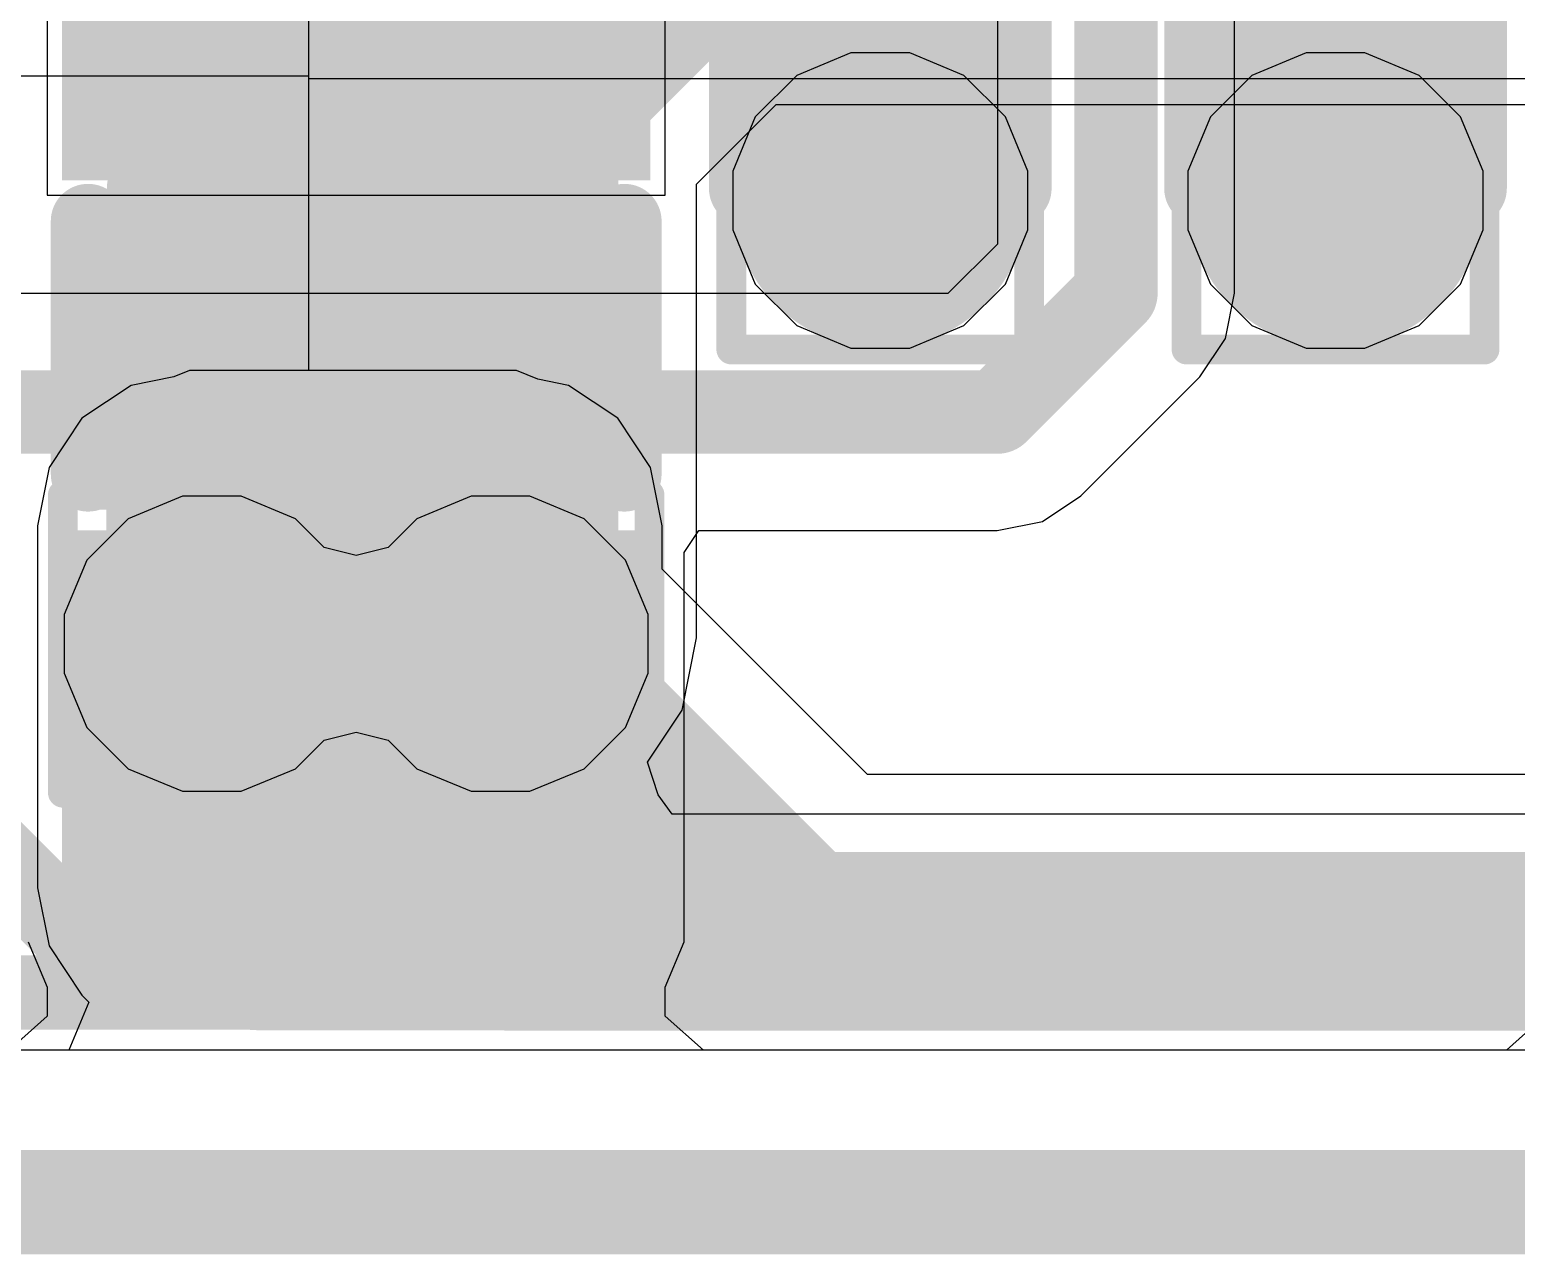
# Model space of a CAD drawing. Header units: inches. Extents: x -6 to 284, y -12 to 154.
# Drawn here: x 20.336 to 22.871, y -11.729 to -9.641 of the extents above; entities that cross this region are included whole.
import ezdxf

# ---------------------------------------------------------------- set-up
doc = ezdxf.new("R2010")
doc.units = ezdxf.units.IN
for name, color, linetype in [('Board Outline', 216, 'Continuous'), ('Bottom Layer', 5, 'Continuous'), ('Bottom Overlay', 54, 'Continuous'), ('Bottom Solder', 6, 'Continuous'), ('Drill Drawing', 1, 'Continuous'), ('GND-1', 16, 'Continuous'), ('GND-2', 90, 'Continuous'), ('GND-3', 216, 'Continuous'), ('GND-4', 54, 'Continuous'), ('PWR-1', 156, 'Continuous'), ('PWR-2', 130, 'Continuous'), ('Signal L1', 76, 'Continuous'), ('Signal L2', 6, 'Continuous'), ('Top Layer', 1, 'Continuous'), ('Top Overlay', 2, 'Continuous'), ('Top Paste', 8, 'Continuous'), ('Top Solder', 216, 'Continuous'), ('Via Holes', 16, 'Continuous')]:
    doc.layers.add(name, color=color, linetype=linetype)

# ---------------------------------------------------------------- blocks, each defined once
blk = doc.blocks.new('IND_0603__1608_M_______52')
at = {"layer": 'Top Layer'}
for points in [[(-1, 0.4), (-0.4, 0.4), (-0.4, -0.4), (-1, -0.4)], [(0.4, 0.4), (1, 0.4), (1, -0.4), (0.4, -0.4)]]:
    blk.add_hatch(color=1, dxfattribs=at).paths.add_polyline_path(points)
at = {"layer": 'Top Paste'}
for points in [[(-1, 0.4), (-0.4, 0.4), (-0.4, -0.4), (-1, -0.4)], [(0.4, 0.4), (1, 0.4), (1, -0.4), (0.4, -0.4)]]:
    blk.add_hatch(color=8, dxfattribs=at).paths.add_polyline_path(points)
at = {"layer": 'Top Solder'}
for points in [[(-1.1016, 0.5016), (-0.2984, 0.5016), (-0.2984, -0.5016), (-1.1016, -0.5016)], [(0.2984, 0.5016), (1.1016, 0.5016), (1.1016, -0.5016), (0.2984, -0.5016)]]:
    blk.add_hatch(color=216, dxfattribs=at).paths.add_polyline_path(points)
at = {"layer": 'Top Overlay'}
for points in [[(-0.2032, 0.4572, 0.127, 0.127, 0), (0.2286, 0.4572, 0.127, 0.127, 0)], [(-0.2032, -0.4572, 0.127, 0.127, 0), (0.2286, -0.4572, 0.127, 0.127, 0)]]:
    blk.add_lwpolyline(points, format="xyseb", dxfattribs=at)
for points in [[(-0.2349, 0.4572, 0.0635, 0.0635, 1), (-0.1714, 0.4572, 0.0635, 0.0635, 1)], [(0.1968, 0.4572, 0.0635, 0.0635, 1), (0.2604, 0.4572, 0.0635, 0.0635, 1)], [(-0.2349, -0.4572, 0.0635, 0.0635, 1), (-0.1714, -0.4572, 0.0635, 0.0635, 1)], [(0.1968, -0.4572, 0.0635, 0.0635, 1), (0.2604, -0.4572, 0.0635, 0.0635, 1)]]:
    blk.add_lwpolyline(points, format="xyseb", close=True, dxfattribs=at)
blk = doc.blocks.new('CAP_0201_70')
at = {"layer": 'Top Layer'}
for points in [[(-0.45, 0.15), (-0.15, 0.15), (-0.15, -0.15), (-0.45, -0.15)], [(0.15, 0.15), (0.45, 0.15), (0.45, -0.15), (0.15, -0.15)]]:
    blk.add_hatch(color=1, dxfattribs=at).paths.add_polyline_path(points)
at = {"layer": 'Top Paste'}
for points in [[(-0.45, 0.15), (-0.15, 0.15), (-0.15, -0.15), (-0.45, -0.15)], [(0.15, 0.15), (0.45, 0.15), (0.45, -0.15), (0.15, -0.15)]]:
    blk.add_hatch(color=8, dxfattribs=at).paths.add_polyline_path(points)
at = {"layer": 'Top Solder'}
for points in [[(-0.505, 0.205), (-0.095, 0.205), (-0.095, -0.205), (-0.505, -0.205)], [(0.095, 0.205), (0.505, 0.205), (0.505, -0.205), (0.095, -0.205)]]:
    blk.add_hatch(color=216, dxfattribs=at).paths.add_polyline_path(points)
at = {"layer": 'Top Overlay'}
for points in [[(-0.5334, 0.2286, 0.127, 0.127, 0), (-0.5334, -0.2286, 0.127, 0.127, 0)], [(-0.5334, 0.2286, 0.127, 0.127, 0), (-0.2032, 0.2286, 0.127, 0.127, 0)], [(0.2032, 0.2286, 0.127, 0.127, 0), (0.5334, 0.2286, 0.127, 0.127, 0)], [(0.5334, 0.2286, 0.127, 0.127, 0), (0.5334, -0.2286, 0.127, 0.127, 0)], [(-0.5334, -0.2286, 0.127, 0.127, 0), (-0.2032, -0.2286, 0.127, 0.127, 0)], [(0.2032, -0.2286, 0.127, 0.127, 0), (0.5334, -0.2286, 0.127, 0.127, 0)]]:
    blk.add_lwpolyline(points, format="xyseb", dxfattribs=at)
for points in [[(-0.5651, 0.2286, 0.0635, 0.0635, 1), (-0.5016, 0.2286, 0.0635, 0.0635, 1)], [(-0.5651, 0.2286, 0.0635, 0.0635, 1), (-0.5016, 0.2286, 0.0635, 0.0635, 1)], [(-0.2349, 0.2286, 0.0635, 0.0635, 1), (-0.1714, 0.2286, 0.0635, 0.0635, 1)], [(0.1714, 0.2286, 0.0635, 0.0635, 1), (0.2349, 0.2286, 0.0635, 0.0635, 1)], [(0.5016, 0.2286, 0.0635, 0.0635, 1), (0.5651, 0.2286, 0.0635, 0.0635, 1)], [(0.5016, 0.2286, 0.0635, 0.0635, 1), (0.5651, 0.2286, 0.0635, 0.0635, 1)], [(-0.5651, -0.2286, 0.0635, 0.0635, 1), (-0.5016, -0.2286, 0.0635, 0.0635, 1)], [(-0.5651, -0.2286, 0.0635, 0.0635, 1), (-0.5016, -0.2286, 0.0635, 0.0635, 1)], [(-0.2349, -0.2286, 0.0635, 0.0635, 1), (-0.1714, -0.2286, 0.0635, 0.0635, 1)], [(0.1714, -0.2286, 0.0635, 0.0635, 1), (0.2349, -0.2286, 0.0635, 0.0635, 1)], [(0.5016, -0.2286, 0.0635, 0.0635, 1), (0.5651, -0.2286, 0.0635, 0.0635, 1)], [(0.5016, -0.2286, 0.0635, 0.0635, 1), (0.5651, -0.2286, 0.0635, 0.0635, 1)]]:
    blk.add_lwpolyline(points, format="xyseb", close=True, dxfattribs=at)
blk = doc.blocks.new('CAP_0201_71')
at = {"layer": 'Top Layer'}
for points in [[(-0.45, 0.15), (-0.15, 0.15), (-0.15, -0.15), (-0.45, -0.15)], [(0.15, 0.15), (0.45, 0.15), (0.45, -0.15), (0.15, -0.15)]]:
    blk.add_hatch(color=1, dxfattribs=at).paths.add_polyline_path(points)
at = {"layer": 'Top Paste'}
for points in [[(-0.45, 0.15), (-0.15, 0.15), (-0.15, -0.15), (-0.45, -0.15)], [(0.15, 0.15), (0.45, 0.15), (0.45, -0.15), (0.15, -0.15)]]:
    blk.add_hatch(color=8, dxfattribs=at).paths.add_polyline_path(points)
at = {"layer": 'Top Solder'}
for points in [[(-0.505, 0.205), (-0.095, 0.205), (-0.095, -0.205), (-0.505, -0.205)], [(0.095, 0.205), (0.505, 0.205), (0.505, -0.205), (0.095, -0.205)]]:
    blk.add_hatch(color=216, dxfattribs=at).paths.add_polyline_path(points)
at = {"layer": 'Top Overlay'}
for points in [[(-0.5334, 0.2286, 0.127, 0.127, 0), (-0.5334, -0.2286, 0.127, 0.127, 0)], [(-0.5334, 0.2286, 0.127, 0.127, 0), (-0.2032, 0.2286, 0.127, 0.127, 0)], [(0.2032, 0.2286, 0.127, 0.127, 0), (0.5334, 0.2286, 0.127, 0.127, 0)], [(0.5334, 0.2286, 0.127, 0.127, 0), (0.5334, -0.2286, 0.127, 0.127, 0)], [(-0.5334, -0.2286, 0.127, 0.127, 0), (-0.2032, -0.2286, 0.127, 0.127, 0)], [(0.2032, -0.2286, 0.127, 0.127, 0), (0.5334, -0.2286, 0.127, 0.127, 0)]]:
    blk.add_lwpolyline(points, format="xyseb", dxfattribs=at)
for points in [[(-0.5651, 0.2286, 0.0635, 0.0635, 1), (-0.5016, 0.2286, 0.0635, 0.0635, 1)], [(-0.5651, 0.2286, 0.0635, 0.0635, 1), (-0.5016, 0.2286, 0.0635, 0.0635, 1)], [(-0.2349, 0.2286, 0.0635, 0.0635, 1), (-0.1714, 0.2286, 0.0635, 0.0635, 1)], [(0.1714, 0.2286, 0.0635, 0.0635, 1), (0.2349, 0.2286, 0.0635, 0.0635, 1)], [(0.5016, 0.2286, 0.0635, 0.0635, 1), (0.5651, 0.2286, 0.0635, 0.0635, 1)], [(0.5016, 0.2286, 0.0635, 0.0635, 1), (0.5651, 0.2286, 0.0635, 0.0635, 1)], [(-0.5651, -0.2286, 0.0635, 0.0635, 1), (-0.5016, -0.2286, 0.0635, 0.0635, 1)], [(-0.5651, -0.2286, 0.0635, 0.0635, 1), (-0.5016, -0.2286, 0.0635, 0.0635, 1)], [(-0.2349, -0.2286, 0.0635, 0.0635, 1), (-0.1714, -0.2286, 0.0635, 0.0635, 1)], [(0.1714, -0.2286, 0.0635, 0.0635, 1), (0.2349, -0.2286, 0.0635, 0.0635, 1)], [(0.5016, -0.2286, 0.0635, 0.0635, 1), (0.5651, -0.2286, 0.0635, 0.0635, 1)], [(0.5016, -0.2286, 0.0635, 0.0635, 1), (0.5651, -0.2286, 0.0635, 0.0635, 1)]]:
    blk.add_lwpolyline(points, format="xyseb", close=True, dxfattribs=at)
blk = doc.blocks.new('0630CDMCCDS_3R3MC_B_238')
at = {"layer": 'Bottom Overlay'}
blk.add_lwpolyline([(3.4999, 3.3, 0.127, 0.127, 0), (-3.4901, 3.3, 0.127, 0.127, 0)], format="xyseb", dxfattribs=at)

msp = doc.modelspace()

# ---------------------------------------------------------------- hatches: boundary and pattern name
at = {"layer": 'Bottom Layer'}
h = msp.add_hatch(color=5, dxfattribs=at)
edge = h.paths.add_edge_path()
edge.add_arc((21.7867, -9.9324), 0.15, 0, 360)
h = msp.add_hatch(color=5, dxfattribs=at)
edge = h.paths.add_edge_path()
edge.add_arc((22.5629, -9.9324), 0.15, 0, 360)
msp.add_hatch(color=5, dxfattribs=at).paths.add_polyline_path([(20.6087, -11.22), (21.1663, -11.22), (21.1663, -10.3596), (20.6087, -10.3596)])
h = msp.add_hatch(color=5, dxfattribs=at)
edge = h.paths.add_edge_path()
edge.add_arc((20.647, -10.6881), 0.15, 0, 360)
h = msp.add_hatch(color=5, dxfattribs=at)
edge = h.paths.add_edge_path()
edge.add_arc((21.1392, -10.6881), 0.15, 0, 360)
at = {"layer": 'Bottom Solder'}
h = msp.add_hatch(color=6, dxfattribs=at)
edge = h.paths.add_edge_path()
edge.add_arc((21.7867, -9.9324), 0.2516, 0, 360)
h = msp.add_hatch(color=6, dxfattribs=at)
edge = h.paths.add_edge_path()
edge.add_arc((22.5629, -9.9324), 0.2516, 0, 360)
h = msp.add_hatch(color=6, dxfattribs=at)
edge = h.paths.add_edge_path()
edge.add_arc((20.647, -10.6881), 0.2516, 0, 360)
h = msp.add_hatch(color=6, dxfattribs=at)
edge = h.paths.add_edge_path()
edge.add_arc((21.1392, -10.6881), 0.2516, 0, 360)
at = {"layer": 'GND-1'}
h = msp.add_hatch(color=16, dxfattribs=at)
edge = h.paths.add_edge_path()
edge.add_arc((21.7867, -9.9324), 0.15, 0, 360)
h = msp.add_hatch(color=16, dxfattribs=at)
edge = h.paths.add_edge_path()
edge.add_arc((22.5629, -9.9324), 0.15, 0, 360)
h = msp.add_hatch(color=16, dxfattribs=at)
edge = h.paths.add_edge_path()
edge.add_arc((20.647, -10.6881), 0.15, 0, 360)
h = msp.add_hatch(color=16, dxfattribs=at)
edge = h.paths.add_edge_path()
edge.add_arc((21.1392, -10.6881), 0.15, 0, 360)
at = {"layer": 'GND-2'}
h = msp.add_hatch(color=90, dxfattribs=at)
edge = h.paths.add_edge_path()
edge.add_arc((21.7867, -9.9324), 0.15, 0, 360)
h = msp.add_hatch(color=90, dxfattribs=at)
edge = h.paths.add_edge_path()
edge.add_arc((22.5629, -9.9324), 0.15, 0, 360)
h = msp.add_hatch(color=90, dxfattribs=at)
edge = h.paths.add_edge_path()
edge.add_arc((20.647, -10.6881), 0.15, 0, 360)
h = msp.add_hatch(color=90, dxfattribs=at)
edge = h.paths.add_edge_path()
edge.add_arc((21.1392, -10.6881), 0.15, 0, 360)
at = {"layer": 'GND-3'}
h = msp.add_hatch(color=216, dxfattribs=at)
edge = h.paths.add_edge_path()
edge.add_arc((21.7867, -9.9324), 0.15, 0, 360)
h = msp.add_hatch(color=216, dxfattribs=at)
edge = h.paths.add_edge_path()
edge.add_arc((22.5629, -9.9324), 0.15, 0, 360)
h = msp.add_hatch(color=216, dxfattribs=at)
edge = h.paths.add_edge_path()
edge.add_arc((20.647, -10.6881), 0.15, 0, 360)
h = msp.add_hatch(color=216, dxfattribs=at)
edge = h.paths.add_edge_path()
edge.add_arc((21.1392, -10.6881), 0.15, 0, 360)
at = {"layer": 'GND-4'}
h = msp.add_hatch(color=54, dxfattribs=at)
edge = h.paths.add_edge_path()
edge.add_arc((21.7867, -9.9324), 0.15, 0, 360)
h = msp.add_hatch(color=54, dxfattribs=at)
edge = h.paths.add_edge_path()
edge.add_arc((22.5629, -9.9324), 0.15, 0, 360)
h = msp.add_hatch(color=54, dxfattribs=at)
edge = h.paths.add_edge_path()
edge.add_arc((20.647, -10.6881), 0.15, 0, 360)
h = msp.add_hatch(color=54, dxfattribs=at)
edge = h.paths.add_edge_path()
edge.add_arc((21.1392, -10.6881), 0.15, 0, 360)
at = {"layer": 'PWR-1'}
h = msp.add_hatch(color=156, dxfattribs=at)
edge = h.paths.add_edge_path()
edge.add_arc((21.7867, -9.9324), 0.15, 0, 360)
h = msp.add_hatch(color=156, dxfattribs=at)
edge = h.paths.add_edge_path()
edge.add_arc((22.5629, -9.9324), 0.15, 0, 360)
h = msp.add_hatch(color=156, dxfattribs=at)
edge = h.paths.add_edge_path()
edge.add_arc((20.647, -10.6881), 0.15, 0, 360)
h = msp.add_hatch(color=156, dxfattribs=at)
edge = h.paths.add_edge_path()
edge.add_arc((21.1392, -10.6881), 0.15, 0, 360)
at = {"layer": 'PWR-2'}
h = msp.add_hatch(color=130, dxfattribs=at)
edge = h.paths.add_edge_path()
edge.add_arc((21.7867, -9.9324), 0.15, 0, 360)
h = msp.add_hatch(color=130, dxfattribs=at)
edge = h.paths.add_edge_path()
edge.add_arc((22.5629, -9.9324), 0.15, 0, 360)
h = msp.add_hatch(color=130, dxfattribs=at)
edge = h.paths.add_edge_path()
edge.add_arc((20.647, -10.6881), 0.15, 0, 360)
h = msp.add_hatch(color=130, dxfattribs=at)
edge = h.paths.add_edge_path()
edge.add_arc((21.1392, -10.6881), 0.15, 0, 360)
at = {"layer": 'Signal L1'}
h = msp.add_hatch(color=76, dxfattribs=at)
edge = h.paths.add_edge_path()
edge.add_arc((21.7867, -9.9324), 0.15, 0, 360)
h = msp.add_hatch(color=76, dxfattribs=at)
edge = h.paths.add_edge_path()
edge.add_arc((22.5629, -9.9324), 0.15, 0, 360)
h = msp.add_hatch(color=76, dxfattribs=at)
edge = h.paths.add_edge_path()
edge.add_arc((20.647, -10.6881), 0.15, 0, 360)
h = msp.add_hatch(color=76, dxfattribs=at)
edge = h.paths.add_edge_path()
edge.add_arc((21.1392, -10.6881), 0.15, 0, 360)
at = {"layer": 'Signal L2'}
h = msp.add_hatch(color=6, dxfattribs=at)
edge = h.paths.add_edge_path()
edge.add_arc((21.7867, -9.9324), 0.15, 0, 360)
h = msp.add_hatch(color=6, dxfattribs=at)
edge = h.paths.add_edge_path()
edge.add_arc((22.5629, -9.9324), 0.15, 0, 360)
h = msp.add_hatch(color=6, dxfattribs=at)
edge = h.paths.add_edge_path()
edge.add_arc((20.647, -10.6881), 0.15, 0, 360)
h = msp.add_hatch(color=6, dxfattribs=at)
edge = h.paths.add_edge_path()
edge.add_arc((21.1392, -10.6881), 0.15, 0, 360)
at = {"layer": 'Top Layer'}
for points in [[(21.9376, -9.5284), (21.6376, -9.5284), (21.6376, -9.9445), (21.9376, -9.9445)], [(22.7138, -9.5284), (22.4138, -9.5284), (22.4138, -9.9445), (22.7138, -9.9445)], [(20.4715, -11.1961), (21.3148, -11.1961), (21.3148, -10.5325), (20.4715, -10.5325)]]:
    msp.add_hatch(color=1, dxfattribs=at).paths.add_polyline_path(points)
h = msp.add_hatch(color=1, dxfattribs=at)
edge = h.paths.add_edge_path()
edge.add_arc((21.7867, -9.9324), 0.15, 0, 360)
h = msp.add_hatch(color=1, dxfattribs=at)
edge = h.paths.add_edge_path()
edge.add_arc((22.5629, -9.9324), 0.15, 0, 360)
h = msp.add_hatch(color=1, dxfattribs=at)
edge = h.paths.add_edge_path()
edge.add_arc((20.647, -10.6881), 0.15, 0, 360)
h = msp.add_hatch(color=1, dxfattribs=at)
edge = h.paths.add_edge_path()
edge.add_arc((21.1392, -10.6881), 0.15, 0, 360)
at = {"layer": 'Top Solder'}
h = msp.add_hatch(color=216, dxfattribs=at)
edge = h.paths.add_edge_path()
edge.add_arc((21.7867, -9.9324), 0.2516, 0, 360)
h = msp.add_hatch(color=216, dxfattribs=at)
edge = h.paths.add_edge_path()
edge.add_arc((22.5629, -9.9324), 0.2516, 0, 360)
h = msp.add_hatch(color=216, dxfattribs=at)
edge = h.paths.add_edge_path()
edge.add_arc((20.647, -10.6881), 0.2516, 0, 360)
h = msp.add_hatch(color=216, dxfattribs=at)
edge = h.paths.add_edge_path()
edge.add_arc((21.1392, -10.6881), 0.2516, 0, 360)
at = {"layer": 'Via Holes'}
h = msp.add_hatch(color=7, dxfattribs=at)
edge = h.paths.add_edge_path()
edge.add_arc((21.7867, -9.9324), 0.075, 0, 360)
h = msp.add_hatch(color=7, dxfattribs=at)
edge = h.paths.add_edge_path()
edge.add_arc((22.5629, -9.9324), 0.075, 0, 360)
h = msp.add_hatch(color=7, dxfattribs=at)
edge = h.paths.add_edge_path()
edge.add_arc((20.647, -10.6881), 0.075, 0, 360)
h = msp.add_hatch(color=7, dxfattribs=at)
edge = h.paths.add_edge_path()
edge.add_arc((21.1392, -10.6881), 0.075, 0, 360)

# ---------------------------------------------------------------- linework, layer by layer
at = {"layer": 'Board Outline'}
msp.add_lwpolyline([(12.0364, -11.6401, 0.1778, 0.1778, 0), (75.4223, -11.6401, 0.1778, 0.1778, 0)], format="xyseb", dxfattribs=at)
at = {"layer": 'Bottom Layer'}
for p, q in [((20.8116, -9.1572), (20.8116, -9.7242)), ((17.4629, -9.72), (20.8116, -9.72)), ((17.4629, -9.72), (20.8116, -9.72)), ((20.8116, -9.72), (20.8116, -10.2221)), ((20.8116, -9.72), (20.8116, -9.7242)), ((20.8116, -9.7242), (23.3952, -9.7242)), ((20.8116, -9.7242), (23.3952, -9.7242)), ((20.582, -10.2331), (20.5096, -10.2476)), ((20.582, -10.2331), (20.5096, -10.2476)), ((20.6087, -10.2221), (20.582, -10.2331)), ((20.6087, -10.2221), (20.582, -10.2331)), ((20.8116, -10.2221), (20.6087, -10.2221)), ((21.1663, -10.2221), (20.6087, -10.2221)), ((21.2026, -10.2371), (21.1663, -10.2221)), ((21.255, -10.2476), (21.2026, -10.2371)), ((20.5096, -10.2476), (20.4255, -10.3037)), ((20.5096, -10.2476), (20.4255, -10.3037)), ((21.339, -10.3037), (21.255, -10.2476)), ((20.4255, -10.3037), (20.3694, -10.3877)), ((20.4255, -10.3037), (20.3694, -10.3877)), ((21.3951, -10.3877), (21.339, -10.3037)), ((20.3694, -10.3877), (20.3497, -10.4868)), ((20.3694, -10.3877), (20.3497, -10.4868)), ((21.4149, -10.4868), (21.3951, -10.3877)), ((20.3497, -10.4868), (20.3497, -11.1041)), ((20.3497, -10.4868), (20.3497, -11.1041)), ((21.4149, -10.5609), (21.4149, -10.4868)), ((21.7647, -10.9108), (21.4149, -10.5609)), ((22.9412, -10.9108), (21.7647, -10.9108)), ((20.3497, -11.1041), (20.3497, -11.1041)), ((20.3497, -11.1041), (20.3694, -11.2033)), ((20.3497, -11.1041), (20.3497, -11.1041)), ((20.3497, -11.1041), (20.3694, -11.2033)), ((20.3694, -11.2033), (20.4255, -11.2873)), ((20.3694, -11.2033), (20.4255, -11.2873)), ((20.4373, -11.299), (20.4033, -11.3812)), ((20.4373, -11.299), (20.4033, -11.3812)), ((20.4255, -11.2873), (20.4373, -11.299)), ((20.4255, -11.2873), (20.4373, -11.299)), ((20.4033, -11.3812), (12.0364, -11.3812)), ((20.4033, -11.3812), (12.0364, -11.3812))]:
    msp.add_line(p, q, dxfattribs=at)
for points in [[(20.6087, -11.1041, 0.254, 0.254, 0), (20.6087, -10.4868, 0.254, 0.254, 0)], [(21.1559, -10.8534, 0.254, 0.254, 0), (21.1559, -10.4868, 0.254, 0.254, 0)], [(21.1392, -10.6881, 0.3048, 0.3048, 0), (21.6467, -11.1956, 0.3048, 0.3048, 0)], [(20.6232, -10.8534, 0.254, 0.254, 0), (21.1051, -10.8534, 0.254, 0.254, 0)], [(21.1559, -10.9861, 0.254, 0.254, 0), (21.3898, -11.22, 0.254, 0.254, 0)], [(20.6087, -11.1041, 0.254, 0.254, 0), (20.7245, -11.22, 0.254, 0.254, 0)], [(21.1363, -11.1757, 0.3048, 0.3048, 0), (21.1562, -11.1956, 0.3048, 0.3048, 0)], [(21.1562, -11.1956, 0.3048, 0.3048, 0), (21.6467, -11.1956, 0.3048, 0.3048, 0)], [(21.6467, -11.1956, 0.3048, 0.3048, 0), (26.4401, -11.1956, 0.3048, 0.3048, 0)], [(20.7245, -11.22, 0.254, 0.254, 0), (21.3898, -11.22, 0.254, 0.254, 0)]]:
    msp.add_lwpolyline(points, format="xyseb", dxfattribs=at)
for points in [[(20.5452, -10.4868, 0.127, 0.127, 1), (20.6722, -10.4868, 0.127, 0.127, 1)], [(21.0924, -10.4868, 0.127, 0.127, 1), (21.2194, -10.4868, 0.127, 0.127, 1)], [(21.063, -10.6881, 0.1524, 0.1524, 1), (21.2154, -10.6881, 0.1524, 0.1524, 1)], [(20.5597, -10.8534, 0.127, 0.127, 1), (20.6867, -10.8534, 0.127, 0.127, 1)], [(21.0416, -10.8534, 0.127, 0.127, 1), (21.1686, -10.8534, 0.127, 0.127, 1)], [(21.0924, -10.8534, 0.127, 0.127, 1), (21.2194, -10.8534, 0.127, 0.127, 1)], [(21.0924, -10.9861, 0.127, 0.127, 1), (21.2194, -10.9861, 0.127, 0.127, 1)], [(20.5452, -11.1041, 0.127, 0.127, 1), (20.6722, -11.1041, 0.127, 0.127, 1)], [(20.5452, -11.1041, 0.127, 0.127, 1), (20.6722, -11.1041, 0.127, 0.127, 1)], [(21.0601, -11.1757, 0.1524, 0.1524, 1), (21.2125, -11.1757, 0.1524, 0.1524, 1)], [(21.08, -11.1956, 0.1524, 0.1524, 1), (21.2324, -11.1956, 0.1524, 0.1524, 1)], [(21.08, -11.1956, 0.1524, 0.1524, 1), (21.2324, -11.1956, 0.1524, 0.1524, 1)], [(21.5705, -11.1956, 0.1524, 0.1524, 1), (21.7229, -11.1956, 0.1524, 0.1524, 1)], [(21.5705, -11.1956, 0.1524, 0.1524, 1), (21.7229, -11.1956, 0.1524, 0.1524, 1)], [(21.5705, -11.1956, 0.1524, 0.1524, 1), (21.7229, -11.1956, 0.1524, 0.1524, 1)], [(20.661, -11.22, 0.127, 0.127, 1), (20.788, -11.22, 0.127, 0.127, 1)], [(20.661, -11.22, 0.127, 0.127, 1), (20.788, -11.22, 0.127, 0.127, 1)], [(21.3263, -11.22, 0.127, 0.127, 1), (21.4533, -11.22, 0.127, 0.127, 1)], [(21.3263, -11.22, 0.127, 0.127, 1), (21.4533, -11.22, 0.127, 0.127, 1)]]:
    msp.add_lwpolyline(points, format="xyseb", close=True, dxfattribs=at)
at = {"layer": 'Drill Drawing'}
for points in [[(21.5327, -9.6784, 0.0508, 0.0508, 0), (22.0407, -9.6784, 0.0508, 0.0508, 0)], [(21.5327, -10.1864, 0.0508, 0.0508, 0), (21.5327, -9.6784, 0.0508, 0.0508, 0)], [(22.0407, -10.1864, 0.0508, 0.0508, 0), (22.0407, -9.6784, 0.0508, 0.0508, 0)], [(22.3089, -9.6784, 0.0508, 0.0508, 0), (22.8169, -9.6784, 0.0508, 0.0508, 0)], [(22.3089, -10.1864, 0.0508, 0.0508, 0), (22.3089, -9.6784, 0.0508, 0.0508, 0)], [(22.8169, -10.1864, 0.0508, 0.0508, 0), (22.8169, -9.6784, 0.0508, 0.0508, 0)], [(21.5327, -10.1864, 0.0508, 0.0508, 0), (22.0407, -10.1864, 0.0508, 0.0508, 0)], [(22.3089, -10.1864, 0.0508, 0.0508, 0), (22.8169, -10.1864, 0.0508, 0.0508, 0)], [(20.393, -10.4341, 0.0508, 0.0508, 0), (20.901, -10.4341, 0.0508, 0.0508, 0)], [(20.393, -10.9421, 0.0508, 0.0508, 0), (20.393, -10.4341, 0.0508, 0.0508, 0)], [(20.8852, -10.4341, 0.0508, 0.0508, 0), (21.3932, -10.4341, 0.0508, 0.0508, 0)], [(20.8852, -10.9421, 0.0508, 0.0508, 0), (20.8852, -10.4341, 0.0508, 0.0508, 0)], [(20.901, -10.9421, 0.0508, 0.0508, 0), (20.901, -10.4341, 0.0508, 0.0508, 0)], [(21.3932, -10.9421, 0.0508, 0.0508, 0), (21.3932, -10.4341, 0.0508, 0.0508, 0)], [(20.393, -10.9421, 0.0508, 0.0508, 0), (20.901, -10.9421, 0.0508, 0.0508, 0)], [(20.8852, -10.9421, 0.0508, 0.0508, 0), (21.3932, -10.9421, 0.0508, 0.0508, 0)]]:
    msp.add_lwpolyline(points, format="xyseb", dxfattribs=at)
for points in [[(21.52, -9.6784, 0.0254, 0.0254, 1), (21.5454, -9.6784, 0.0254, 0.0254, 1)], [(21.52, -9.6784, 0.0254, 0.0254, 1), (21.5454, -9.6784, 0.0254, 0.0254, 1)], [(22.028, -9.6784, 0.0254, 0.0254, 1), (22.0534, -9.6784, 0.0254, 0.0254, 1)], [(22.028, -9.6784, 0.0254, 0.0254, 1), (22.0534, -9.6784, 0.0254, 0.0254, 1)], [(22.2962, -9.6784, 0.0254, 0.0254, 1), (22.3216, -9.6784, 0.0254, 0.0254, 1)], [(22.2962, -9.6784, 0.0254, 0.0254, 1), (22.3216, -9.6784, 0.0254, 0.0254, 1)], [(22.8042, -9.6784, 0.0254, 0.0254, 1), (22.8296, -9.6784, 0.0254, 0.0254, 1)], [(22.8042, -9.6784, 0.0254, 0.0254, 1), (22.8296, -9.6784, 0.0254, 0.0254, 1)], [(21.52, -10.1864, 0.0254, 0.0254, 1), (21.5454, -10.1864, 0.0254, 0.0254, 1)], [(21.52, -10.1864, 0.0254, 0.0254, 1), (21.5454, -10.1864, 0.0254, 0.0254, 1)], [(22.028, -10.1864, 0.0254, 0.0254, 1), (22.0534, -10.1864, 0.0254, 0.0254, 1)], [(22.028, -10.1864, 0.0254, 0.0254, 1), (22.0534, -10.1864, 0.0254, 0.0254, 1)], [(22.2962, -10.1864, 0.0254, 0.0254, 1), (22.3216, -10.1864, 0.0254, 0.0254, 1)], [(22.2962, -10.1864, 0.0254, 0.0254, 1), (22.3216, -10.1864, 0.0254, 0.0254, 1)], [(22.8042, -10.1864, 0.0254, 0.0254, 1), (22.8296, -10.1864, 0.0254, 0.0254, 1)], [(22.8042, -10.1864, 0.0254, 0.0254, 1), (22.8296, -10.1864, 0.0254, 0.0254, 1)], [(20.3803, -10.4341, 0.0254, 0.0254, 1), (20.4057, -10.4341, 0.0254, 0.0254, 1)], [(20.3803, -10.4341, 0.0254, 0.0254, 1), (20.4057, -10.4341, 0.0254, 0.0254, 1)], [(20.8725, -10.4341, 0.0254, 0.0254, 1), (20.8979, -10.4341, 0.0254, 0.0254, 1)], [(20.8725, -10.4341, 0.0254, 0.0254, 1), (20.8979, -10.4341, 0.0254, 0.0254, 1)], [(20.8883, -10.4341, 0.0254, 0.0254, 1), (20.9137, -10.4341, 0.0254, 0.0254, 1)], [(20.8883, -10.4341, 0.0254, 0.0254, 1), (20.9137, -10.4341, 0.0254, 0.0254, 1)], [(21.3805, -10.4341, 0.0254, 0.0254, 1), (21.4059, -10.4341, 0.0254, 0.0254, 1)], [(21.3805, -10.4341, 0.0254, 0.0254, 1), (21.4059, -10.4341, 0.0254, 0.0254, 1)], [(20.3803, -10.9421, 0.0254, 0.0254, 1), (20.4057, -10.9421, 0.0254, 0.0254, 1)], [(20.3803, -10.9421, 0.0254, 0.0254, 1), (20.4057, -10.9421, 0.0254, 0.0254, 1)], [(20.8725, -10.9421, 0.0254, 0.0254, 1), (20.8979, -10.9421, 0.0254, 0.0254, 1)], [(20.8725, -10.9421, 0.0254, 0.0254, 1), (20.8979, -10.9421, 0.0254, 0.0254, 1)], [(20.8883, -10.9421, 0.0254, 0.0254, 1), (20.9137, -10.9421, 0.0254, 0.0254, 1)], [(20.8883, -10.9421, 0.0254, 0.0254, 1), (20.9137, -10.9421, 0.0254, 0.0254, 1)], [(21.3805, -10.9421, 0.0254, 0.0254, 1), (21.4059, -10.9421, 0.0254, 0.0254, 1)], [(21.3805, -10.9421, 0.0254, 0.0254, 1), (21.4059, -10.9421, 0.0254, 0.0254, 1)]]:
    msp.add_lwpolyline(points, format="xyseb", close=True, dxfattribs=at)
at = {"layer": 'GND-1'}
for p, q in [((20.597, -10.4365), (20.5045, -10.4748)), ((20.697, -10.4365), (20.597, -10.4365)), ((20.7895, -10.4748), (20.697, -10.4365)), ((21.0892, -10.4365), (20.9967, -10.4748)), ((21.1893, -10.4365), (21.0892, -10.4365)), ((21.2817, -10.4748), (21.1893, -10.4365)), ((20.5045, -10.4748), (20.4337, -10.5456)), ((20.8387, -10.524), (20.7895, -10.4748)), ((20.9967, -10.4748), (20.9476, -10.524)), ((21.3525, -10.5456), (21.2817, -10.4748)), ((20.8931, -10.5375), (20.8387, -10.524)), ((20.9476, -10.524), (20.8931, -10.5375)), ((20.4337, -10.5456), (20.3954, -10.6381)), ((21.3908, -10.6381), (21.3525, -10.5456)), ((20.3954, -10.6381), (20.3954, -10.7382)), ((21.3908, -10.7382), (21.3908, -10.6381)), ((20.3954, -10.7382), (20.4337, -10.8306)), ((21.3525, -10.8306), (21.3908, -10.7382)), ((20.4337, -10.8306), (20.5045, -10.9014)), ((20.8387, -10.8523), (20.8931, -10.8388)), ((20.8931, -10.8388), (20.9476, -10.8523)), ((21.2817, -10.9014), (21.3525, -10.8306)), ((20.7895, -10.9014), (20.8387, -10.8523)), ((20.9476, -10.8523), (20.9967, -10.9014)), ((20.5045, -10.9014), (20.597, -10.9397)), ((20.697, -10.9397), (20.7895, -10.9014)), ((20.9967, -10.9014), (21.0892, -10.9397)), ((21.1893, -10.9397), (21.2817, -10.9014)), ((20.597, -10.9397), (20.697, -10.9397)), ((21.0892, -10.9397), (21.1893, -10.9397)), ((35.9919, -11.3812), (12.0364, -11.3812))]:
    msp.add_line(p, q, dxfattribs=at)
at = {"layer": 'GND-2'}
for p, q in [((20.597, -10.4365), (20.5045, -10.4748)), ((20.697, -10.4365), (20.597, -10.4365)), ((20.7895, -10.4748), (20.697, -10.4365)), ((21.0892, -10.4365), (20.9967, -10.4748)), ((21.1893, -10.4365), (21.0892, -10.4365)), ((21.2817, -10.4748), (21.1893, -10.4365)), ((20.5045, -10.4748), (20.4337, -10.5456)), ((20.8387, -10.524), (20.7895, -10.4748)), ((20.9967, -10.4748), (20.9476, -10.524)), ((21.3525, -10.5456), (21.2817, -10.4748)), ((20.8931, -10.5375), (20.8387, -10.524)), ((20.9476, -10.524), (20.8931, -10.5375)), ((20.4337, -10.5456), (20.3954, -10.6381)), ((21.3908, -10.6381), (21.3525, -10.5456)), ((20.3954, -10.6381), (20.3954, -10.7382)), ((21.3908, -10.7382), (21.3908, -10.6381)), ((20.3954, -10.7382), (20.4337, -10.8306)), ((21.3525, -10.8306), (21.3908, -10.7382)), ((20.4337, -10.8306), (20.5045, -10.9014)), ((20.8387, -10.8523), (20.8931, -10.8388)), ((20.8931, -10.8388), (20.9476, -10.8523)), ((21.2817, -10.9014), (21.3525, -10.8306)), ((20.7895, -10.9014), (20.8387, -10.8523)), ((20.9476, -10.8523), (20.9967, -10.9014)), ((20.5045, -10.9014), (20.597, -10.9397)), ((20.697, -10.9397), (20.7895, -10.9014)), ((20.9967, -10.9014), (21.0892, -10.9397)), ((21.1893, -10.9397), (21.2817, -10.9014)), ((20.597, -10.9397), (20.697, -10.9397)), ((21.0892, -10.9397), (21.1893, -10.9397)), ((35.9919, -11.3812), (12.0364, -11.3812))]:
    msp.add_line(p, q, dxfattribs=at)
at = {"layer": 'GND-3'}
for p, q in [((20.597, -10.4365), (20.5045, -10.4748)), ((20.697, -10.4365), (20.597, -10.4365)), ((20.7895, -10.4748), (20.697, -10.4365)), ((21.0892, -10.4365), (20.9967, -10.4748)), ((21.1893, -10.4365), (21.0892, -10.4365)), ((21.2817, -10.4748), (21.1893, -10.4365)), ((20.5045, -10.4748), (20.4337, -10.5456)), ((20.8387, -10.524), (20.7895, -10.4748)), ((20.9967, -10.4748), (20.9476, -10.524)), ((21.3525, -10.5456), (21.2817, -10.4748)), ((20.8931, -10.5375), (20.8387, -10.524)), ((20.9476, -10.524), (20.8931, -10.5375)), ((20.4337, -10.5456), (20.3954, -10.6381)), ((21.3908, -10.6381), (21.3525, -10.5456)), ((20.3954, -10.6381), (20.3954, -10.7382)), ((21.3908, -10.7382), (21.3908, -10.6381)), ((20.3954, -10.7382), (20.4337, -10.8306)), ((21.3525, -10.8306), (21.3908, -10.7382)), ((20.4337, -10.8306), (20.5045, -10.9014)), ((20.8387, -10.8523), (20.8931, -10.8388)), ((20.8931, -10.8388), (20.9476, -10.8523)), ((21.2817, -10.9014), (21.3525, -10.8306)), ((20.7895, -10.9014), (20.8387, -10.8523)), ((20.9476, -10.8523), (20.9967, -10.9014)), ((20.5045, -10.9014), (20.597, -10.9397)), ((20.697, -10.9397), (20.7895, -10.9014)), ((20.9967, -10.9014), (21.0892, -10.9397)), ((21.1893, -10.9397), (21.2817, -10.9014)), ((20.597, -10.9397), (20.697, -10.9397)), ((21.0892, -10.9397), (21.1893, -10.9397)), ((35.9919, -11.3812), (12.0364, -11.3812))]:
    msp.add_line(p, q, dxfattribs=at)
at = {"layer": 'GND-4'}
for p, q in [((20.597, -10.4365), (20.5045, -10.4748)), ((20.697, -10.4365), (20.597, -10.4365)), ((20.7895, -10.4748), (20.697, -10.4365)), ((21.0892, -10.4365), (20.9967, -10.4748)), ((21.1893, -10.4365), (21.0892, -10.4365)), ((21.2817, -10.4748), (21.1893, -10.4365)), ((20.5045, -10.4748), (20.4337, -10.5456)), ((20.8387, -10.524), (20.7895, -10.4748)), ((20.9967, -10.4748), (20.9476, -10.524)), ((21.3525, -10.5456), (21.2817, -10.4748)), ((20.8931, -10.5375), (20.8387, -10.524)), ((20.9476, -10.524), (20.8931, -10.5375)), ((20.4337, -10.5456), (20.3954, -10.6381)), ((21.3908, -10.6381), (21.3525, -10.5456)), ((20.3954, -10.6381), (20.3954, -10.7382)), ((21.3908, -10.7382), (21.3908, -10.6381)), ((20.3954, -10.7382), (20.4337, -10.8306)), ((21.3525, -10.8306), (21.3908, -10.7382)), ((20.4337, -10.8306), (20.5045, -10.9014)), ((20.8387, -10.8523), (20.8931, -10.8388)), ((20.8931, -10.8388), (20.9476, -10.8523)), ((21.2817, -10.9014), (21.3525, -10.8306)), ((20.7895, -10.9014), (20.8387, -10.8523)), ((20.9476, -10.8523), (20.9967, -10.9014)), ((20.5045, -10.9014), (20.597, -10.9397)), ((20.697, -10.9397), (20.7895, -10.9014)), ((20.9967, -10.9014), (21.0892, -10.9397)), ((21.1893, -10.9397), (21.2817, -10.9014)), ((20.597, -10.9397), (20.697, -10.9397)), ((21.0892, -10.9397), (21.1893, -10.9397)), ((35.9919, -11.3812), (12.0364, -11.3812))]:
    msp.add_line(p, q, dxfattribs=at)
at = {"layer": 'PWR-1'}
for p, q in [((21.7367, -9.6808), (21.6442, -9.7191)), ((21.8368, -9.6808), (21.7367, -9.6808)), ((21.9293, -9.7191), (21.8368, -9.6808)), ((22.5129, -9.6808), (22.4204, -9.7191)), ((22.6129, -9.6808), (22.5129, -9.6808)), ((22.7054, -9.7191), (22.6129, -9.6808)), ((21.6442, -9.7191), (21.5734, -9.7899)), ((22, -9.7899), (21.9293, -9.7191)), ((22.4204, -9.7191), (22.3496, -9.7899)), ((22.7762, -9.7899), (22.7054, -9.7191)), ((21.5734, -9.7899), (21.5351, -9.8824)), ((22.0383, -9.8824), (22, -9.7899)), ((22.3496, -9.7899), (22.3113, -9.8824)), ((22.8145, -9.8824), (22.7762, -9.7899)), ((21.5351, -9.8824), (21.5351, -9.9825)), ((22.0383, -9.9825), (22.0383, -9.8824)), ((22.3113, -9.8824), (22.3113, -9.9825)), ((22.8145, -9.9825), (22.8145, -9.8824)), ((21.5351, -9.9825), (21.5734, -10.075)), ((22, -10.075), (22.0383, -9.9825)), ((22.3113, -9.9825), (22.3496, -10.075)), ((22.7762, -10.075), (22.8145, -9.9825)), ((21.5734, -10.075), (21.6442, -10.1457)), ((21.9293, -10.1457), (22, -10.075)), ((22.3496, -10.075), (22.4204, -10.1457)), ((22.7054, -10.1457), (22.7762, -10.075)), ((21.6442, -10.1457), (21.7367, -10.184)), ((21.8368, -10.184), (21.9293, -10.1457)), ((22.4204, -10.1457), (22.5129, -10.184)), ((22.6129, -10.184), (22.7054, -10.1457)), ((21.7367, -10.184), (21.8368, -10.184)), ((22.5129, -10.184), (22.6129, -10.184)), ((20.597, -10.4365), (20.5045, -10.4748)), ((20.697, -10.4365), (20.597, -10.4365)), ((20.7895, -10.4748), (20.697, -10.4365)), ((21.0892, -10.4365), (20.9967, -10.4748)), ((21.1893, -10.4365), (21.0892, -10.4365)), ((21.2817, -10.4748), (21.1893, -10.4365)), ((20.5045, -10.4748), (20.4337, -10.5456)), ((20.8387, -10.524), (20.7895, -10.4748)), ((20.9967, -10.4748), (20.9476, -10.524)), ((21.3525, -10.5456), (21.2817, -10.4748)), ((20.8931, -10.5375), (20.8387, -10.524)), ((20.9476, -10.524), (20.8931, -10.5375)), ((20.4337, -10.5456), (20.3954, -10.6381)), ((21.3908, -10.6381), (21.3525, -10.5456)), ((20.3954, -10.6381), (20.3954, -10.7382)), ((21.3908, -10.7382), (21.3908, -10.6381)), ((20.3954, -10.7382), (20.4337, -10.8306)), ((21.3525, -10.8306), (21.3908, -10.7382)), ((20.4337, -10.8306), (20.5045, -10.9014)), ((20.8387, -10.8523), (20.8931, -10.8388)), ((20.8931, -10.8388), (20.9476, -10.8523)), ((21.2817, -10.9014), (21.3525, -10.8306)), ((20.7895, -10.9014), (20.8387, -10.8523)), ((20.9476, -10.8523), (20.9967, -10.9014)), ((20.5045, -10.9014), (20.597, -10.9397)), ((20.697, -10.9397), (20.7895, -10.9014)), ((20.9967, -10.9014), (21.0892, -10.9397)), ((21.1893, -10.9397), (21.2817, -10.9014)), ((20.597, -10.9397), (20.697, -10.9397)), ((21.0892, -10.9397), (21.1893, -10.9397)), ((35.9919, -11.3812), (12.0364, -11.3812))]:
    msp.add_line(p, q, dxfattribs=at)
at = {"layer": 'PWR-2'}
for p, q in [((21.7367, -9.6808), (21.6442, -9.7191)), ((21.8368, -9.6808), (21.7367, -9.6808)), ((21.9293, -9.7191), (21.8368, -9.6808)), ((22.5129, -9.6808), (22.4204, -9.7191)), ((22.6129, -9.6808), (22.5129, -9.6808)), ((22.7054, -9.7191), (22.6129, -9.6808)), ((21.6442, -9.7191), (21.5734, -9.7899)), ((22, -9.7899), (21.9293, -9.7191)), ((22.4204, -9.7191), (22.3496, -9.7899)), ((22.7762, -9.7899), (22.7054, -9.7191)), ((21.5734, -9.7899), (21.5351, -9.8824)), ((22.0383, -9.8824), (22, -9.7899)), ((22.3496, -9.7899), (22.3113, -9.8824)), ((22.8145, -9.8824), (22.7762, -9.7899)), ((21.5351, -9.8824), (21.5351, -9.9825)), ((22.0383, -9.9825), (22.0383, -9.8824)), ((22.3113, -9.8824), (22.3113, -9.9825)), ((22.8145, -9.9825), (22.8145, -9.8824)), ((21.5351, -9.9825), (21.5734, -10.075)), ((22, -10.075), (22.0383, -9.9825)), ((22.3113, -9.9825), (22.3496, -10.075)), ((22.7762, -10.075), (22.8145, -9.9825)), ((21.5734, -10.075), (21.6442, -10.1457)), ((21.9293, -10.1457), (22, -10.075)), ((22.3496, -10.075), (22.4204, -10.1457)), ((22.7054, -10.1457), (22.7762, -10.075)), ((21.6442, -10.1457), (21.7367, -10.184)), ((21.8368, -10.184), (21.9293, -10.1457)), ((22.4204, -10.1457), (22.5129, -10.184)), ((22.6129, -10.184), (22.7054, -10.1457)), ((21.7367, -10.184), (21.8368, -10.184)), ((22.5129, -10.184), (22.6129, -10.184)), ((20.597, -10.4365), (20.5045, -10.4748)), ((20.697, -10.4365), (20.597, -10.4365)), ((20.7895, -10.4748), (20.697, -10.4365)), ((21.0892, -10.4365), (20.9967, -10.4748)), ((21.1893, -10.4365), (21.0892, -10.4365)), ((21.2817, -10.4748), (21.1893, -10.4365)), ((20.5045, -10.4748), (20.4337, -10.5456)), ((20.8387, -10.524), (20.7895, -10.4748)), ((20.9967, -10.4748), (20.9476, -10.524)), ((21.3525, -10.5456), (21.2817, -10.4748)), ((20.8931, -10.5375), (20.8387, -10.524)), ((20.9476, -10.524), (20.8931, -10.5375)), ((20.4337, -10.5456), (20.3954, -10.6381)), ((21.3908, -10.6381), (21.3525, -10.5456)), ((20.3954, -10.6381), (20.3954, -10.7382)), ((21.3908, -10.7382), (21.3908, -10.6381)), ((20.3954, -10.7382), (20.4337, -10.8306)), ((21.3525, -10.8306), (21.3908, -10.7382)), ((20.4337, -10.8306), (20.5045, -10.9014)), ((20.8387, -10.8523), (20.8931, -10.8388)), ((20.8931, -10.8388), (20.9476, -10.8523)), ((21.2817, -10.9014), (21.3525, -10.8306)), ((20.7895, -10.9014), (20.8387, -10.8523)), ((20.9476, -10.8523), (20.9967, -10.9014)), ((20.5045, -10.9014), (20.597, -10.9397)), ((20.697, -10.9397), (20.7895, -10.9014)), ((20.9967, -10.9014), (21.0892, -10.9397)), ((21.1893, -10.9397), (21.2817, -10.9014)), ((20.597, -10.9397), (20.697, -10.9397)), ((21.0892, -10.9397), (21.1893, -10.9397)), ((35.9919, -11.3812), (12.0364, -11.3812))]:
    msp.add_line(p, q, dxfattribs=at)
at = {"layer": 'Signal L1'}
for p, q in [((21.4734, -9.9047), (21.6093, -9.7688)), ((21.6093, -9.7688), (28.0447, -9.7688)), ((21.4734, -10.6777), (21.4734, -9.9047)), ((21.4488, -10.8015), (21.4734, -10.6777)), ((21.3897, -10.8899), (21.4488, -10.8015)), ((21.4078, -10.9459), (21.3897, -10.8899)), ((21.4321, -10.9788), (21.4078, -10.9459)), ((23.0188, -10.9788), (21.4321, -10.9788))]:
    msp.add_line(p, q, dxfattribs=at)
for points in [[(21.0093, -9.575, 0.381, 0.381, 0), (21.1392, -9.4451, 0.381, 0.381, 0)], [(21.1392, -9.7811, 0.381, 0.381, 0), (21.4752, -9.4451, 0.381, 0.381, 0)], [(21.1497, -10.6777, 0.381, 0.381, 0), (21.1497, -9.4451, 0.381, 0.381, 0)], [(20.7632, -9.8211, 0.381, 0.381, 0), (21.0093, -9.575, 0.381, 0.381, 0)], [(20.6578, -9.9236, 0.381, 0.381, 0), (20.7604, -9.8211, 0.381, 0.381, 0)], [(20.6578, -10.6773, 0.381, 0.381, 0), (20.6578, -9.9236, 0.381, 0.381, 0)], [(20.8931, -10.6881, 0.381, 0.381, 0), (20.8931, -9.951, 0.381, 0.381, 0)], [(21.1392, -10.6881, 0.381, 0.381, 0), (21.1497, -10.6777, 0.381, 0.381, 0)], [(20.647, -10.6881, 0.381, 0.381, 0), (20.8931, -10.6881, 0.381, 0.381, 0)], [(20.8931, -10.6881, 0.381, 0.381, 0), (21.1392, -10.6881, 0.381, 0.381, 0)], [(20.1934, -10.9641, 0.1422, 0.1422, 0), (20.41, -11.1808, 0.1422, 0.1422, 0)], [(20.41, -11.1808, 0.1422, 0.1422, 0), (31.1257, -11.1808, 0.1422, 0.1422, 0)]]:
    msp.add_lwpolyline(points, format="xyseb", dxfattribs=at)
for points in [[(20.9141, -9.575, 0.1905, 0.1905, 1), (21.1046, -9.575, 0.1905, 0.1905, 1)], [(20.9141, -9.575, 0.1905, 0.1905, 1), (21.1046, -9.575, 0.1905, 0.1905, 1)], [(21.044, -9.7811, 0.1905, 0.1905, 1), (21.2345, -9.7811, 0.1905, 0.1905, 1)], [(20.6651, -9.8211, 0.1905, 0.1905, 1), (20.8556, -9.8211, 0.1905, 0.1905, 1)], [(20.668, -9.8211, 0.1905, 0.1905, 1), (20.8585, -9.8211, 0.1905, 0.1905, 1)], [(20.5626, -9.9236, 0.1905, 0.1905, 1), (20.7531, -9.9236, 0.1905, 0.1905, 1)], [(20.5626, -9.9236, 0.1905, 0.1905, 1), (20.7531, -9.9236, 0.1905, 0.1905, 1)], [(20.7979, -9.951, 0.1905, 0.1905, 1), (20.9884, -9.951, 0.1905, 0.1905, 1)], [(20.5626, -10.6773, 0.1905, 0.1905, 1), (20.7531, -10.6773, 0.1905, 0.1905, 1)], [(21.0544, -10.6777, 0.1905, 0.1905, 1), (21.2449, -10.6777, 0.1905, 0.1905, 1)], [(21.0544, -10.6777, 0.1905, 0.1905, 1), (21.2449, -10.6777, 0.1905, 0.1905, 1)], [(20.5517, -10.6881, 0.1905, 0.1905, 1), (20.7422, -10.6881, 0.1905, 0.1905, 1)], [(20.7979, -10.6881, 0.1905, 0.1905, 1), (20.9884, -10.6881, 0.1905, 0.1905, 1)], [(20.7979, -10.6881, 0.1905, 0.1905, 1), (20.9884, -10.6881, 0.1905, 0.1905, 1)], [(20.7979, -10.6881, 0.1905, 0.1905, 1), (20.9884, -10.6881, 0.1905, 0.1905, 1)], [(21.044, -10.6881, 0.1905, 0.1905, 1), (21.2345, -10.6881, 0.1905, 0.1905, 1)], [(21.044, -10.6881, 0.1905, 0.1905, 1), (21.2345, -10.6881, 0.1905, 0.1905, 1)], [(20.3744, -11.1808, 0.0711, 0.0711, 1), (20.4456, -11.1808, 0.0711, 0.0711, 1)], [(20.3744, -11.1808, 0.0711, 0.0711, 1), (20.4456, -11.1808, 0.0711, 0.0711, 1)]]:
    msp.add_lwpolyline(points, format="xyseb", close=True, dxfattribs=at)
at = {"layer": 'Signal L2'}
for p, q in [((20.597, -10.4365), (20.5045, -10.4748)), ((20.697, -10.4365), (20.597, -10.4365)), ((20.7895, -10.4748), (20.697, -10.4365)), ((21.0892, -10.4365), (20.9967, -10.4748)), ((21.1893, -10.4365), (21.0892, -10.4365)), ((21.2817, -10.4748), (21.1893, -10.4365)), ((20.5045, -10.4748), (20.4337, -10.5456)), ((20.8387, -10.524), (20.7895, -10.4748)), ((20.9967, -10.4748), (20.9476, -10.524)), ((21.3525, -10.5456), (21.2817, -10.4748)), ((20.8931, -10.5375), (20.8387, -10.524)), ((20.9476, -10.524), (20.8931, -10.5375)), ((20.4337, -10.5456), (20.3954, -10.6381)), ((21.3908, -10.6381), (21.3525, -10.5456)), ((20.3954, -10.6381), (20.3954, -10.7382)), ((21.3908, -10.7382), (21.3908, -10.6381)), ((20.3954, -10.7382), (20.4337, -10.8306)), ((21.3525, -10.8306), (21.3908, -10.7382)), ((20.4337, -10.8306), (20.5045, -10.9014)), ((20.8387, -10.8523), (20.8931, -10.8388)), ((20.8931, -10.8388), (20.9476, -10.8523)), ((21.2817, -10.9014), (21.3525, -10.8306)), ((20.7895, -10.9014), (20.8387, -10.8523)), ((20.9476, -10.8523), (20.9967, -10.9014)), ((20.5045, -10.9014), (20.597, -10.9397)), ((20.697, -10.9397), (20.7895, -10.9014)), ((20.9967, -10.9014), (21.0892, -10.9397)), ((21.1893, -10.9397), (21.2817, -10.9014)), ((20.597, -10.9397), (20.697, -10.9397)), ((21.0892, -10.9397), (21.1893, -10.9397)), ((29.8065, -11.3812), (12.0364, -11.3812))]:
    msp.add_line(p, q, dxfattribs=at)
at = {"layer": 'Top Layer'}
for p, q in [((20.3661, -9.0906), (20.3661, -9.9231)), ((22.3905, -10.0904), (22.3905, -9.3803)), ((21.9865, -9.4415), (21.9865, -10.0067)), ((21.4201, -9.9231), (21.4201, -9.4786)), ((20.3661, -9.9231), (21.4201, -9.9231)), ((21.9865, -10.0067), (21.9021, -10.0911)), ((21.9021, -10.0911), (20.2589, -10.0911)), ((22.3751, -10.1677), (22.3905, -10.0904)), ((22.3313, -10.2332), (22.3751, -10.1677)), ((22.1286, -10.4359), (22.3313, -10.2332)), ((22.3313, -10.2332), (22.3313, -10.2332)), ((22.0631, -10.4797), (22.1286, -10.4359)), ((21.9858, -10.4951), (22.0631, -10.4797)), ((21.4522, -10.5325), (21.4772, -10.4951)), ((21.4772, -10.4951), (21.9858, -10.4951)), ((21.4522, -11.1961), (21.4522, -10.5325)), ((20.334, -11.1961), (20.3661, -11.2736)), ((21.4201, -11.2736), (21.4522, -11.1961)), ((20.3661, -11.2736), (20.3661, -11.3231)), ((21.4201, -11.3231), (21.4201, -11.2736)), ((20.3661, -11.3231), (20.3013, -11.3812)), ((21.485, -11.3812), (21.4201, -11.3231)), ((22.9193, -11.3231), (22.8544, -11.3812)), ((22.8544, -11.3812), (21.485, -11.3812))]:
    msp.add_line(p, q, dxfattribs=at)
for points in [[(22.1885, -10.0904, 0.1422, 0.1422, 0), (22.1885, -7.9191, 0.1422, 0.1422, 0)], [(21.9858, -10.2931, 0.1422, 0.1422, 0), (22.1885, -10.0904, 0.1422, 0.1422, 0)], [(20.1753, -10.2931, 0.1422, 0.1422, 0), (21.9858, -10.2931, 0.1422, 0.1422, 0)]]:
    msp.add_lwpolyline(points, format="xyseb", dxfattribs=at)
for points in [[(22.1529, -10.0904, 0.0711, 0.0711, 1), (22.2241, -10.0904, 0.0711, 0.0711, 1)], [(22.1529, -10.0904, 0.0711, 0.0711, 1), (22.2241, -10.0904, 0.0711, 0.0711, 1)], [(21.9502, -10.2931, 0.0711, 0.0711, 1), (22.0214, -10.2931, 0.0711, 0.0711, 1)], [(21.9502, -10.2931, 0.0711, 0.0711, 1), (22.0214, -10.2931, 0.0711, 0.0711, 1)]]:
    msp.add_lwpolyline(points, format="xyseb", close=True, dxfattribs=at)

# ---------------------------------------------------------------- block references
for name, p, rotation in [('0630CDMCCDS_3R3MC_B_238', (22.1566, -7.9826), 180), ('CAP_0201_71', (21.7867, -9.3784), 90), ('CAP_0201_70', (22.5629, -9.3784), 90), ('IND_0603__1608_M_______52', (20.8931, -10.1961), 90)]:
    msp.add_blockref(name, p, dxfattribs=dict(rotation=rotation))

doc.saveas('drawing.dxf')
